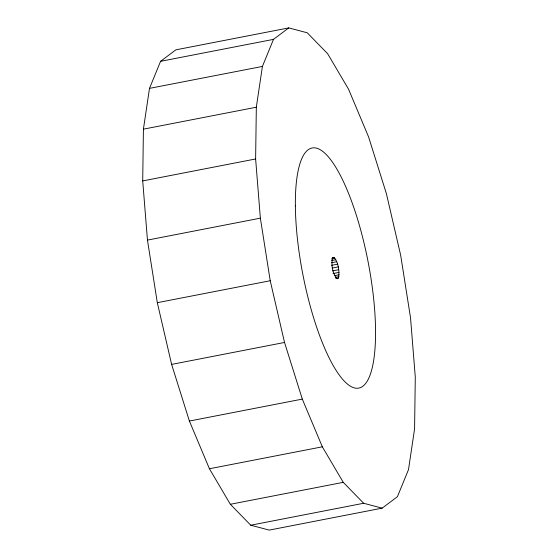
<?xml version="1.0" encoding="UTF-8"?>
<svg xmlns="http://www.w3.org/2000/svg" width="558" height="558" viewBox="0 0 558 558"><rect width="100%" height="100%" fill="white"/><g stroke="black" fill="none" stroke-linecap="round" stroke-linejoin="round"><path stroke-width="0.84" d="M142.715 180.918L143.413 129.163L149.502 88.373L160.571 61.317L175.861 49.843L288.772 27.9L307.242 32.789L327.644 53.714L348.569 89.245L368.601 136.954L386.38 193.598L400.686 255.313L410.542 317.9L415.285 377.082L414.587 428.837L408.498 469.627L397.429 496.683L382.139 508.157L269.228 530.1L250.758 525.211L230.356 504.286L209.431 468.755L189.399 421.046L171.62 364.402L157.314 302.687L147.458 240.1L142.715 180.918L255.627 158.974L256.324 107.22L262.413 66.43L273.483 39.374L288.772 27.9M338.79 276.712C339.278 270.17 338.483 262.504 334.019 257.426L333.224 257.35L332.575 258.005C331.027 264.834 332.373 273.183 336.886 278.63L337.688 278.7L338.336 278.051L338.79 276.712L335.365 277.375M160.571 61.317L273.483 39.374M149.502 88.373L262.413 66.43M143.413 129.163L256.324 107.22M147.458 240.1L260.363 218.157L255.627 158.974M332.31 257.754L334.019 257.426M331.501 258.884L334.919 258.221M331.578 260.516L335.853 259.686M331.633 262.713L336.76 261.716M331.591 265.343L337.583 264.178M332.268 268.07L338.253 266.905M157.314 302.687L270.225 280.737L284.531 342.459L302.303 399.103L322.343 446.812L343.268 482.342L363.663 503.26L382.139 508.157M332.749 270.867L338.734 269.702M333.007 273.553L338.992 272.395M334.737 275.61L339.013 274.78M335.77 278.547L338.336 278.051M171.62 364.402L284.531 342.459M189.399 421.046L302.303 399.103M209.431 468.755L322.343 446.812M230.356 504.286L343.268 482.342M250.758 525.211L363.663 503.26M260.363 218.157L270.225 280.737M295.363 205.86A122.314 33.229 79 0 0 356.367 388.235A122.314 33.229 79 0 0 354.637 209.989A122.314 33.229 79 0 0 295.363 205.86"/></g></svg>
